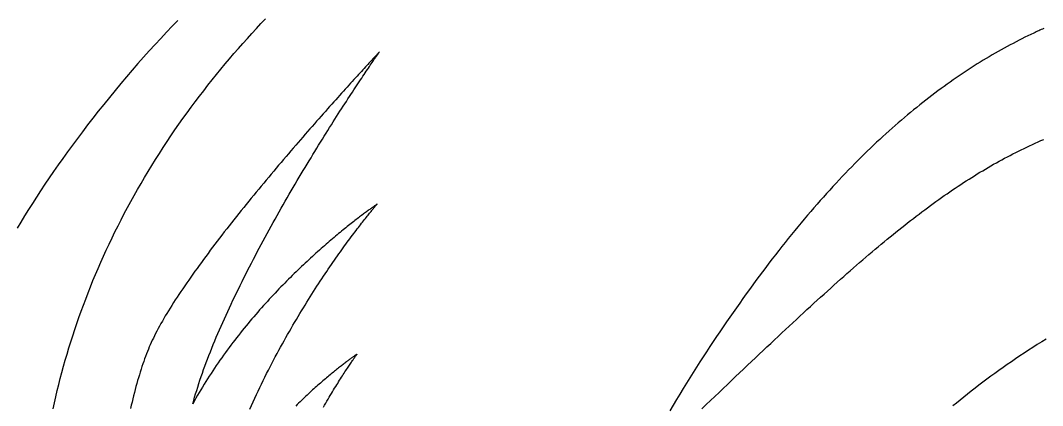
# Model space of a CAD drawing. Extents: x 5 to 105, y 2 to 136.
# Drawn here: x 62.51 to 74.37, y 87.31 to 91.78 of the extents above; entities that cross this region are included whole.
import ezdxf

# ---------------------------------------------------------------- set-up
doc = ezdxf.new("R2010")
doc.units = 0
doc.layers.get('0').update_dxf_attribs({"linetype": 'CONTINUOUS'})

msp = doc.modelspace()

# ---------------------------------------------------------------- linework, layer by layer
at = {"color": 7}
for points in [[(64.333, 91.7803, 0), (64.2672, 91.7117, 0), (64.2014, 91.6421, 0), (64.1355, 91.5715, 0), (64.0695, 91.4998, 0), (64.0035, 91.427, 0), (63.9375, 91.3531, 0), (63.8714, 91.2781, 0), (63.8053, 91.202, 0), (63.7393, 91.1249, 0), (63.6732, 91.0466, 0), (63.6071, 90.9671, 0), (63.541, 90.8866, 0)], [(64.0758, 90.1669, 0), (64.1198, 90.2362, 0), (64.1643, 90.3049, 0), (64.2093, 90.3731, 0), (64.2547, 90.4408, 0), (64.3007, 90.5079, 0), (64.3471, 90.5746, 0), (64.394, 90.6408, 0), (64.4412, 90.7064, 0), (64.489, 90.7716, 0), (64.5371, 90.8362, 0), (64.5856, 90.9004, 0), (64.6344, 90.964, 0), (64.6837, 91.0271, 0), (64.7333, 91.0897, 0), (64.7832, 91.1517, 0), (64.8335, 91.2133, 0), (64.884, 91.2743, 0), (64.9349, 91.3349, 0), (64.986, 91.3949, 0), (65.0374, 91.4544, 0), (65.089, 91.5133, 0), (65.1409, 91.5718, 0), (65.193, 91.6297, 0), (65.2454, 91.6871, 0), (65.2979, 91.744, 0), (65.3506, 91.8004, 0)], [(74.2684, 91.6338, 0), (74.2341, 91.6174, 0), (74.1997, 91.6008, 0), (74.1653, 91.584, 0), (74.1309, 91.5668, 0), (74.0965, 91.5494, 0), (74.062, 91.5317, 0), (74.0275, 91.5137, 0), (73.993, 91.4954, 0), (73.9585, 91.4768, 0), (73.9239, 91.4579, 0), (73.8893, 91.4388, 0), (73.8547, 91.4193, 0), (73.82, 91.3995, 0), (73.7854, 91.3795, 0), (73.7507, 91.3591, 0), (73.7159, 91.3384, 0), (73.6812, 91.3174, 0), (73.6464, 91.2961, 0), (73.6116, 91.2744, 0), (73.5767, 91.2525, 0), (73.5418, 91.2302, 0), (73.5069, 91.2076, 0), (73.472, 91.1847, 0), (73.437, 91.1614, 0), (73.402, 91.1378, 0), (73.367, 91.1139, 0), (73.3319, 91.0896, 0), (73.2968, 91.065, 0), (73.2617, 91.0401, 0), (73.2266, 91.0148, 0), (73.1914, 90.9891, 0), (73.1561, 90.9631, 0), (73.1209, 90.9367, 0), (73.0856, 90.91, 0), (73.0502, 90.883, 0), (73.0149, 90.8555, 0), (72.9795, 90.8277, 0), (72.944, 90.7995, 0), (72.9086, 90.771, 0), (72.8731, 90.7421, 0), (72.8375, 90.7128, 0), (72.8019, 90.6831, 0), (72.7663, 90.6531, 0), (72.7307, 90.6226, 0), (72.695, 90.5918, 0), (72.6592, 90.5606, 0), (72.6235, 90.529, 0), (72.5876, 90.497, 0), (72.5518, 90.4646, 0), (72.5159, 90.4318, 0), (72.48, 90.3986, 0), (72.444, 90.365, 0), (72.408, 90.331, 0), (72.3719, 90.2965, 0), (72.3358, 90.2617, 0), (72.2997, 90.2265, 0), (72.2635, 90.1908, 0), (72.2273, 90.1547, 0), (72.1911, 90.1182, 0), (72.1548, 90.0812, 0), (72.1184, 90.0439, 0), (72.082, 90.006, 0), (72.0456, 89.9678, 0), (72.0091, 89.9291, 0), (71.9726, 89.89, 0), (71.936, 89.8504, 0), (71.8994, 89.8104, 0), (71.8627, 89.77, 0), (71.826, 89.7291, 0), (71.7893, 89.6877, 0), (71.7525, 89.6459, 0), (71.7156, 89.6036, 0), (71.6787, 89.5609, 0), (71.6418, 89.5177, 0), (71.6048, 89.474, 0), (71.5678, 89.4299, 0), (71.5307, 89.3853, 0), (71.4936, 89.3402, 0), (71.4564, 89.2947, 0), (71.4191, 89.2486, 0), (71.3819, 89.2021, 0), (71.3445, 89.1551, 0), (71.3072, 89.1076, 0), (71.2697, 89.0596, 0), (71.2322, 89.0111, 0), (71.1947, 88.9622, 0), (71.1571, 88.9127, 0), (71.1195, 88.8627, 0), (71.0818, 88.8122, 0), (71.044, 88.7612, 0), (71.0062, 88.7097, 0), (70.9684, 88.6577, 0), (70.9305, 88.6052, 0), (70.8925, 88.5522, 0), (70.8545, 88.4986, 0), (70.8164, 88.4445, 0), (70.7783, 88.3899, 0), (70.7401, 88.3348, 0), (70.7019, 88.2791, 0), (70.6636, 88.2229, 0), (70.6253, 88.1662, 0), (70.5868, 88.1089, 0), (70.5484, 88.0511, 0), (70.5099, 87.9927, 0), (70.4713, 87.9338, 0), (70.4326, 87.8744, 0), (70.394, 87.8144, 0), (70.3552, 87.7538, 0), (70.3164, 87.6927, 0), (70.2775, 87.631, 0), (70.2386, 87.5688, 0), (70.1996, 87.506, 0), (70.1605, 87.4426, 0), (70.1214, 87.3786, 0), (70.0823, 87.3141, 0), (70.043, 87.249, 0)], [(74.3825, 91.6864, 0), (74.3682, 91.6799, 0), (74.354, 91.6735, 0), (74.3397, 91.6669, 0), (74.3255, 91.6604, 0), (74.3112, 91.6538, 0), (74.2969, 91.6472, 0), (74.2827, 91.6405, 0), (74.2684, 91.6338, 0)], [(66.6737, 91.4144, 0), (66.6733, 91.4139, 0), (66.672, 91.4126, 0), (66.67, 91.4105, 0), (66.6673, 91.4075, 0), (66.6637, 91.4037, 0), (66.6594, 91.3991, 0), (66.6543, 91.3937, 0), (66.6485, 91.3875, 0), (66.642, 91.3805, 0), (66.6348, 91.3728, 0), (66.6268, 91.3642, 0), (66.6182, 91.355, 0), (66.6089, 91.345, 0), (66.5989, 91.3342, 0), (66.5883, 91.3228, 0), (66.5771, 91.3106, 0), (66.5652, 91.2977, 0), (66.5526, 91.2841, 0), (66.5395, 91.2699, 0), (66.5258, 91.255, 0), (66.5115, 91.2394, 0), (66.4966, 91.2232, 0), (66.4811, 91.2064, 0), (66.4651, 91.1889, 0), (66.4486, 91.1708, 0), (66.4315, 91.1522, 0), (66.4139, 91.1329, 0), (66.3958, 91.113, 0), (66.3772, 91.0926, 0), (66.3582, 91.0716, 0), (66.3386, 91.05, 0), (66.3186, 91.0279, 0), (66.2982, 91.0053, 0), (66.2773, 90.9822, 0), (66.2559, 90.9585, 0), (66.2342, 90.9344, 0), (66.2121, 90.9098, 0), (66.1896, 90.8846, 0), (66.1667, 90.8591, 0), (66.1434, 90.833, 0), (66.1198, 90.8065, 0), (66.0958, 90.7796, 0), (66.0715, 90.7523, 0), (66.0469, 90.7245, 0), (66.0219, 90.6964, 0), (65.9967, 90.6678, 0), (65.9711, 90.6389, 0), (65.9453, 90.6096, 0), (65.9193, 90.5799, 0), (65.893, 90.5499, 0), (65.8664, 90.5195, 0), (65.8396, 90.4888, 0), (65.8126, 90.4578, 0), (65.7854, 90.4265, 0), (65.758, 90.3948, 0), (65.7304, 90.3629, 0), (65.7026, 90.3307, 0), (65.6747, 90.2983, 0), (65.6466, 90.2656, 0), (65.6184, 90.2326, 0), (65.59, 90.1994, 0), (65.5616, 90.166, 0), (65.533, 90.1324, 0), (65.5043, 90.0985, 0), (65.4756, 90.0645, 0), (65.4468, 90.0303, 0), (65.4179, 89.9959, 0), (65.389, 89.9613, 0), (65.36, 89.9266, 0), (65.3311, 89.8918, 0), (65.3021, 89.8568, 0), (65.2731, 89.8217, 0), (65.2441, 89.7865, 0), (65.2152, 89.7512, 0), (65.1863, 89.7158, 0), (65.1574, 89.6803, 0), (65.1286, 89.6448, 0), (65.0998, 89.6092, 0), (65.0712, 89.5736, 0), (65.0426, 89.5379, 0), (65.0141, 89.5022, 0), (64.9858, 89.4665, 0), (64.9575, 89.4308, 0), (64.9294, 89.3951, 0), (64.9015, 89.3594, 0), (64.8737, 89.3237, 0), (64.8461, 89.2881, 0), (64.8187, 89.2525, 0), (64.7914, 89.2169, 0), (64.7644, 89.1815, 0), (64.7376, 89.1461, 0), (64.711, 89.1108, 0), (64.6846, 89.0757, 0), (64.6586, 89.0406, 0), (64.6327, 89.0056, 0), (64.6072, 88.9708, 0), (64.5819, 88.9361, 0), (64.5569, 88.9016, 0), (64.5323, 88.8673, 0), (64.5079, 88.8331, 0), (64.4839, 88.7991, 0), (64.4603, 88.7653, 0), (64.437, 88.7317, 0), (64.414, 88.6983, 0), (64.3915, 88.6652, 0), (64.3693, 88.6322, 0), (64.3475, 88.5996, 0), (64.3262, 88.5672, 0), (64.3053, 88.535, 0), (64.2848, 88.5032, 0), (64.2647, 88.4716, 0), (64.2451, 88.4403, 0), (64.226, 88.4094, 0), (64.2074, 88.3787, 0), (64.1892, 88.3484, 0), (64.1716, 88.3185, 0), (64.1545, 88.2889, 0), (64.1379, 88.2596, 0), (64.1218, 88.2308, 0), (64.1063, 88.2023, 0), (64.0914, 88.1742, 0), (64.077, 88.1465, 0), (64.0632, 88.1193, 0), (64.05, 88.0924, 0), (64.0375, 88.066, 0), (64.0255, 88.0401, 0), (64.0142, 88.0146, 0)], [(64.5077, 87.329, 0), (64.5183, 87.3674, 0), (64.5294, 87.4061, 0), (64.5409, 87.4451, 0), (64.5529, 87.4843, 0), (64.5653, 87.5239, 0), (64.5782, 87.5637, 0), (64.5915, 87.6037, 0), (64.6052, 87.644, 0), (64.6193, 87.6846, 0), (64.6338, 87.7254, 0), (64.6487, 87.7664, 0), (64.664, 87.8076, 0), (64.6797, 87.849, 0), (64.6957, 87.8906, 0), (64.7121, 87.9323, 0), (64.7288, 87.9743, 0), (64.7459, 88.0164, 0), (64.7633, 88.0587, 0), (64.781, 88.1011, 0), (64.799, 88.1436, 0), (64.8174, 88.1862, 0), (64.836, 88.229, 0), (64.8549, 88.2719, 0), (64.8741, 88.3148, 0), (64.8935, 88.3579, 0), (64.9133, 88.401, 0), (64.9332, 88.4442, 0), (64.9534, 88.4874, 0), (64.9739, 88.5307, 0), (64.9945, 88.574, 0), (65.0154, 88.6173, 0), (65.0365, 88.6607, 0), (65.0577, 88.704, 0), (65.0792, 88.7474, 0), (65.1008, 88.7907, 0), (65.1227, 88.834, 0), (65.1446, 88.8773, 0), (65.1668, 88.9206, 0), (65.189, 88.9637, 0), (65.2114, 89.0069, 0), (65.234, 89.0499, 0), (65.2566, 89.0929, 0), (65.2794, 89.1357, 0), (65.3022, 89.1785, 0), (65.3252, 89.2212, 0), (65.3482, 89.2637, 0), (65.3713, 89.3061, 0), (65.3945, 89.3484, 0), (65.4177, 89.3905, 0), (65.441, 89.4325, 0), (65.4643, 89.4743, 0), (65.4876, 89.5159, 0), (65.511, 89.5573, 0), (65.5343, 89.5985, 0), (65.5577, 89.6395, 0), (65.5811, 89.6803, 0), (65.6044, 89.7209, 0), (65.6277, 89.7612, 0), (65.651, 89.8013, 0), (65.6743, 89.8411, 0), (65.6975, 89.8807, 0), (65.7206, 89.92, 0), (65.7437, 89.959, 0), (65.7667, 89.9977, 0), (65.7896, 90.036, 0), (65.8124, 90.0741, 0), (65.8351, 90.1119, 0), (65.8577, 90.1493, 0), (65.8801, 90.1864, 0), (65.9025, 90.2231, 0), (65.9247, 90.2594, 0), (65.9467, 90.2954, 0), (65.9686, 90.331, 0), (65.9904, 90.3662, 0), (66.0119, 90.401, 0), (66.0333, 90.4354, 0), (66.0545, 90.4694, 0), (66.0755, 90.5029, 0), (66.0963, 90.536, 0), (66.1168, 90.5686, 0), (66.1371, 90.6008, 0), (66.1572, 90.6325, 0), (66.1771, 90.6637, 0), (66.1967, 90.6945, 0), (66.216, 90.7247, 0), (66.2351, 90.7544, 0), (66.2538, 90.7837, 0), (66.2723, 90.8123, 0), (66.2905, 90.8405, 0), (66.3084, 90.8681, 0), (66.326, 90.8951, 0), (66.3432, 90.9216, 0), (66.3601, 90.9474, 0), (66.3767, 90.9727, 0), (66.3929, 90.9974, 0), (66.4088, 91.0215, 0), (66.4243, 91.045, 0), (66.4394, 91.0679, 0), (66.4541, 91.0901, 0), (66.4684, 91.1116, 0), (66.4824, 91.1326, 0), (66.4959, 91.1528, 0), (66.509, 91.1724, 0), (66.5216, 91.1913, 0), (66.5338, 91.2095, 0), (66.5456, 91.227, 0), (66.5569, 91.2437, 0), (66.5678, 91.2598, 0), (66.5782, 91.2751, 0), (66.588, 91.2897, 0), (66.5974, 91.3035, 0), (66.6063, 91.3166, 0), (66.6147, 91.3288, 0), (66.6226, 91.3404, 0), (66.6299, 91.3511, 0), (66.6367, 91.361, 0), (66.643, 91.3701, 0), (66.6487, 91.3784, 0), (66.6539, 91.3858, 0), (66.6584, 91.3924, 0), (66.6624, 91.3982, 0), (66.6658, 91.4031, 0), (66.6686, 91.4071, 0), (66.6708, 91.4103, 0), (66.6724, 91.4125, 0), (66.6733, 91.4139, 0), (66.6737, 91.4144, 0)], [(63.541, 90.8866, 0), (63.4756, 90.8057, 0), (63.4115, 90.7255, 0), (63.3488, 90.6457, 0), (63.2873, 90.5666, 0), (63.2272, 90.4879, 0), (63.1683, 90.4098, 0), (63.1107, 90.3322, 0), (63.0543, 90.2551, 0), (62.9992, 90.1786, 0), (62.9453, 90.1025, 0), (62.8926, 90.027, 0), (62.8411, 89.9519, 0), (62.7907, 89.8773, 0), (62.7416, 89.8032, 0), (62.6935, 89.7295, 0), (62.6467, 89.6564, 0), (62.6009, 89.5836, 0), (62.5562, 89.5113, 0), (62.5127, 89.4395, 0), (62.4702, 89.3681, 0)], [(70.4165, 87.2713, 0), (70.4667, 87.3195, 0), (70.5165, 87.3671, 0), (70.5659, 87.4144, 0), (70.6148, 87.4612, 0), (70.6633, 87.5076, 0), (70.7114, 87.5535, 0), (70.7591, 87.599, 0), (70.8064, 87.6441, 0), (70.8533, 87.6887, 0), (70.8998, 87.733, 0), (70.9459, 87.7768, 0), (70.9916, 87.8201, 0), (71.037, 87.8631, 0), (71.0819, 87.9056, 0), (71.1265, 87.9478, 0), (71.1708, 87.9895, 0), (71.2146, 88.0308, 0), (71.2582, 88.0717, 0), (71.3013, 88.1122, 0), (71.3442, 88.1523, 0), (71.3867, 88.192, 0), (71.4289, 88.2313, 0), (71.4707, 88.2702, 0), (71.5122, 88.3088, 0), (71.5534, 88.3469, 0), (71.5943, 88.3847, 0), (71.6349, 88.422, 0), (71.6752, 88.459, 0), (71.7152, 88.4956, 0), (71.7549, 88.5318, 0), (71.7943, 88.5677, 0), (71.8334, 88.6032, 0), (71.8723, 88.6383, 0), (71.9109, 88.673, 0), (71.9492, 88.7074, 0), (71.9873, 88.7414, 0), (72.0251, 88.7751, 0), (72.0627, 88.8084, 0), (72.1, 88.8414, 0), (72.1371, 88.874, 0), (72.1739, 88.9062, 0), (72.2105, 88.9381, 0), (72.2469, 88.9697, 0), (72.2831, 89.0009, 0), (72.3191, 89.0318, 0), (72.3548, 89.0623, 0), (72.3904, 89.0925, 0), (72.4258, 89.1224, 0), (72.4609, 89.1519, 0), (72.4959, 89.1811, 0), (72.5307, 89.21, 0), (72.5654, 89.2386, 0), (72.5998, 89.2669, 0), (72.6341, 89.2948, 0), (72.6682, 89.3224, 0), (72.7022, 89.3497, 0), (72.736, 89.3767, 0), (72.7697, 89.4034, 0), (72.8033, 89.4297, 0), (72.8367, 89.4558, 0), (72.8699, 89.4816, 0), (72.9031, 89.5071, 0), (72.9361, 89.5323, 0), (72.969, 89.5571, 0), (73.0018, 89.5817, 0), (73.0346, 89.606, 0), (73.0672, 89.6301, 0), (73.0997, 89.6538, 0), (73.1321, 89.6773, 0), (73.1645, 89.7004, 0), (73.1967, 89.7234, 0), (73.2289, 89.746, 0), (73.261, 89.7683, 0), (73.2931, 89.7904, 0), (73.3251, 89.8123, 0), (73.3571, 89.8338, 0), (73.389, 89.8551, 0), (73.4209, 89.8761, 0), (73.4527, 89.8969, 0), (73.4845, 89.9175, 0), (73.5163, 89.9377, 0), (73.548, 89.9578, 0), (73.5798, 89.9775, 0), (73.6115, 89.9971, 0), (73.6432, 90.0164, 0), (73.675, 90.0354, 0), (73.7067, 90.0542, 0), (73.7385, 90.0728, 0), (73.7702, 90.0912, 0), (73.802, 90.1093, 0), (73.8338, 90.1272, 0), (73.8657, 90.1449, 0), (73.8975, 90.1623, 0), (73.9294, 90.1795, 0), (73.9614, 90.1966, 0), (73.9934, 90.2134, 0), (74.0255, 90.2299, 0), (74.0577, 90.2463, 0), (74.0899, 90.2625, 0), (74.1221, 90.2784, 0), (74.1545, 90.2942, 0), (74.1869, 90.3097, 0), (74.2195, 90.3251, 0), (74.2521, 90.3403, 0), (74.2848, 90.3552, 0), (74.3176, 90.37, 0), (74.3506, 90.3846, 0), (74.3836, 90.399, 0)], [(62.8874, 87.2705, 0), (62.9027, 87.3409, 0), (62.9187, 87.4114, 0), (62.9354, 87.4819, 0), (62.9527, 87.5525, 0), (62.9707, 87.6232, 0), (62.9893, 87.6939, 0), (63.0086, 87.7647, 0), (63.0285, 87.8356, 0), (63.0491, 87.9065, 0), (63.0704, 87.9774, 0), (63.0923, 88.0484, 0), (63.1149, 88.1194, 0), (63.1382, 88.1904, 0), (63.1622, 88.2614, 0), (63.1868, 88.3325, 0), (63.2121, 88.4035, 0), (63.2381, 88.4746, 0), (63.2648, 88.5456, 0), (63.2922, 88.6167, 0), (63.3203, 88.6877, 0), (63.3491, 88.7587, 0), (63.3786, 88.8297, 0), (63.4088, 88.9007, 0), (63.4397, 88.9716, 0), (63.4713, 89.0425, 0), (63.5036, 89.1133, 0), (63.5367, 89.1841, 0), (63.5704, 89.2549, 0), (63.6049, 89.3255, 0), (63.6401, 89.3961, 0), (63.676, 89.4667, 0), (63.7127, 89.5371, 0), (63.75, 89.6075, 0), (63.7882, 89.6778, 0), (63.827, 89.748, 0), (63.8666, 89.8181, 0), (63.9069, 89.8881, 0), (63.948, 89.958, 0), (63.9899, 90.0278, 0), (64.0325, 90.0974, 0), (64.0758, 90.1669, 0)], [(66.6463, 89.6459, 0), (66.646, 89.6457, 0), (66.6453, 89.6452, 0), (66.644, 89.6444, 0), (66.6423, 89.6432, 0), (66.64, 89.6417, 0), (66.6373, 89.6398, 0), (66.6341, 89.6376, 0), (66.6305, 89.6351, 0), (66.6263, 89.6322, 0), (66.6218, 89.629, 0), (66.6167, 89.6255, 0), (66.6112, 89.6217, 0), (66.6053, 89.6175, 0), (66.599, 89.613, 0), (66.5922, 89.6082, 0), (66.585, 89.603, 0), (66.5773, 89.5976, 0), (66.5693, 89.5918, 0), (66.5609, 89.5857, 0), (66.552, 89.5793, 0), (66.5428, 89.5725, 0), (66.5331, 89.5655, 0), (66.5231, 89.5581, 0), (66.5127, 89.5505, 0), (66.502, 89.5425, 0), (66.4909, 89.5342, 0), (66.4794, 89.5256, 0), (66.4675, 89.5167, 0), (66.4553, 89.5074, 0), (66.4428, 89.4979, 0), (66.43, 89.4881, 0), (66.4168, 89.478, 0), (66.4032, 89.4675, 0), (66.3894, 89.4568, 0), (66.3752, 89.4458, 0), (66.3608, 89.4345, 0), (66.346, 89.4229, 0), (66.331, 89.4109, 0), (66.3156, 89.3987, 0), (66.3, 89.3863, 0), (66.2841, 89.3735, 0), (66.2679, 89.3604, 0), (66.2514, 89.347, 0), (66.2347, 89.3334, 0), (66.2178, 89.3194, 0), (66.2005, 89.3052, 0), (66.1831, 89.2907, 0), (66.1654, 89.276, 0), (66.1474, 89.2609, 0), (66.1293, 89.2456, 0), (66.1109, 89.2299, 0), (66.0923, 89.214, 0), (66.0735, 89.1979, 0), (66.0545, 89.1814, 0), (66.0353, 89.1647, 0), (66.0159, 89.1477, 0), (65.9963, 89.1305, 0), (65.9765, 89.113, 0), (65.9566, 89.0952, 0), (65.9365, 89.0771, 0), (65.9162, 89.0588, 0), (65.8958, 89.0402, 0), (65.8752, 89.0214, 0), (65.8545, 89.0023, 0), (65.8336, 88.9829, 0), (65.8126, 88.9633, 0), (65.7915, 88.9434, 0), (65.7702, 88.9232, 0), (65.7489, 88.9029, 0), (65.7274, 88.8822, 0), (65.7058, 88.8613, 0), (65.6841, 88.8402, 0), (65.6624, 88.8188, 0), (65.6405, 88.7971, 0), (65.6185, 88.7752, 0), (65.5965, 88.7531, 0), (65.5744, 88.7307, 0), (65.5523, 88.7081, 0), (65.5301, 88.6852, 0), (65.5078, 88.6621, 0), (65.4855, 88.6388, 0), (65.4631, 88.6152, 0), (65.4407, 88.5914, 0), (65.4183, 88.5673, 0), (65.3958, 88.5431, 0), (65.3734, 88.5185, 0), (65.3509, 88.4938, 0), (65.3284, 88.4688, 0), (65.3059, 88.4436, 0), (65.2834, 88.4182, 0), (65.261, 88.3925, 0), (65.2385, 88.3666, 0), (65.2161, 88.3405, 0), (65.1937, 88.3142, 0), (65.1713, 88.2876, 0), (65.149, 88.2609, 0), (65.1267, 88.2339, 0), (65.1044, 88.2067, 0), (65.0823, 88.1792, 0), (65.0601, 88.1516, 0), (65.0381, 88.1238, 0), (65.0161, 88.0957, 0), (64.9942, 88.0674, 0), (64.9724, 88.0389, 0), (64.9507, 88.0102, 0), (64.9291, 87.9813, 0), (64.9075, 87.9522, 0), (64.8861, 87.9229, 0), (64.8648, 87.8934, 0), (64.8437, 87.8637, 0), (64.8226, 87.8338, 0), (64.8017, 87.8037, 0), (64.7809, 87.7734, 0), (64.7603, 87.7429, 0), (64.7398, 87.7122, 0), (64.7195, 87.6813, 0), (64.6993, 87.6502, 0), (64.6793, 87.6189, 0), (64.6595, 87.5875, 0), (64.6398, 87.5558, 0), (64.6203, 87.524, 0), (64.601, 87.4919, 0), (64.582, 87.4597, 0), (64.5631, 87.4273, 0), (64.5444, 87.3947, 0), (64.5259, 87.362, 0), (64.5077, 87.329, 0)], [(65.1687, 87.2674, 0), (65.1878, 87.3098, 0), (65.207, 87.3519, 0), (65.2263, 87.3938, 0), (65.2458, 87.4354, 0), (65.2654, 87.4767, 0), (65.285, 87.5178, 0), (65.3048, 87.5585, 0), (65.3247, 87.599, 0), (65.3446, 87.6392, 0), (65.3646, 87.6791, 0), (65.3847, 87.7187, 0), (65.4049, 87.758, 0), (65.4251, 87.797, 0), (65.4453, 87.8357, 0), (65.4656, 87.8741, 0), (65.486, 87.9121, 0), (65.5063, 87.9499, 0), (65.5267, 87.9873, 0), (65.5471, 88.0244, 0), (65.5675, 88.0612, 0), (65.588, 88.0976, 0), (65.6084, 88.1337, 0), (65.6288, 88.1695, 0), (65.6492, 88.2049, 0), (65.6695, 88.24, 0), (65.6899, 88.2748, 0), (65.7102, 88.3092, 0), (65.7304, 88.3432, 0), (65.7506, 88.3769, 0), (65.7708, 88.4102, 0), (65.7909, 88.4432, 0), (65.8109, 88.4758, 0), (65.8308, 88.508, 0), (65.8507, 88.5398, 0), (65.8705, 88.5713, 0), (65.8901, 88.6024, 0), (65.9097, 88.6331, 0), (65.9292, 88.6634, 0), (65.9485, 88.6933, 0), (65.9677, 88.7229, 0), (65.9868, 88.752, 0), (66.0058, 88.7807, 0), (66.0246, 88.809, 0), (66.0433, 88.837, 0), (66.0618, 88.8645, 0), (66.0801, 88.8916, 0), (66.0983, 88.9182, 0), (66.1163, 88.9445, 0), (66.1341, 88.9703, 0), (66.1517, 88.9957, 0), (66.1692, 89.0207, 0), (66.1864, 89.0452, 0), (66.2034, 89.0693, 0), (66.2202, 89.093, 0), (66.2368, 89.1162, 0), (66.2532, 89.139, 0), (66.2693, 89.1613, 0), (66.2852, 89.1831, 0), (66.3008, 89.2045, 0), (66.3162, 89.2255, 0), (66.3313, 89.246, 0), (66.3462, 89.266, 0), (66.3607, 89.2855, 0), (66.375, 89.3045, 0), (66.389, 89.3231, 0), (66.4027, 89.3412, 0), (66.4161, 89.3588, 0), (66.4292, 89.376, 0), (66.442, 89.3926, 0), (66.4545, 89.4087, 0), (66.4666, 89.4243, 0), (66.4784, 89.4395, 0), (66.4899, 89.4541, 0), (66.501, 89.4682, 0), (66.5117, 89.4818, 0), (66.5221, 89.4949, 0), (66.5322, 89.5075, 0), (66.5418, 89.5195, 0), (66.5511, 89.5311, 0), (66.56, 89.5421, 0), (66.5685, 89.5525, 0), (66.5766, 89.5624, 0), (66.5842, 89.5718, 0), (66.5915, 89.5807, 0), (66.5983, 89.589, 0), (66.6048, 89.5967, 0), (66.6107, 89.6039, 0), (66.6163, 89.6106, 0), (66.6214, 89.6166, 0), (66.626, 89.6221, 0), (66.6302, 89.6271, 0), (66.6339, 89.6315, 0), (66.6372, 89.6353, 0), (66.6399, 89.6385, 0), (66.6422, 89.6412, 0), (66.644, 89.6432, 0), (66.6453, 89.6447, 0), (66.646, 89.6456, 0), (66.6463, 89.6459, 0)], [(64.0142, 88.0146, 0), (64.0032, 87.989, 0), (63.9923, 87.9627, 0), (63.9814, 87.9358, 0), (63.9707, 87.9082, 0), (63.96, 87.88, 0), (63.9494, 87.8511, 0), (63.9388, 87.8216, 0), (63.9284, 87.7915, 0), (63.9181, 87.7608, 0), (63.9078, 87.7295, 0), (63.8977, 87.6977, 0), (63.8877, 87.6652, 0), (63.8778, 87.6322, 0), (63.868, 87.5987, 0), (63.8583, 87.5646, 0), (63.8487, 87.5299, 0), (63.8393, 87.4948, 0), (63.83, 87.4591, 0), (63.8209, 87.423, 0), (63.8119, 87.3863, 0), (63.803, 87.3492, 0), (63.7943, 87.3116, 0), (63.7857, 87.2736, 0)], [(74.412, 88.0801, 0), (74.3599, 88.0481, 0), (74.3082, 88.0158, 0), (74.257, 87.9833, 0), (74.2062, 87.9505, 0), (74.1558, 87.9176, 0), (74.1059, 87.8845, 0), (74.0564, 87.8512, 0), (74.0074, 87.8177, 0), (73.9588, 87.7841, 0), (73.9106, 87.7503, 0), (73.863, 87.7164, 0), (73.8157, 87.6824, 0), (73.7689, 87.6482, 0), (73.7226, 87.614, 0), (73.6768, 87.5797, 0), (73.6314, 87.5453, 0), (73.5865, 87.5109, 0), (73.542, 87.4764, 0), (73.4981, 87.4419, 0), (73.4546, 87.4073, 0), (73.4115, 87.3728, 0), (73.369, 87.3382, 0), (73.327, 87.3037, 0)], [(66.4133, 87.9048, 0), (66.4131, 87.9047, 0), (66.4125, 87.9043, 0), (66.4115, 87.9036, 0), (66.4101, 87.9027, 0), (66.4084, 87.9015, 0), (66.4062, 87.9, 0), (66.4037, 87.8982, 0), (66.4008, 87.8962, 0), (66.3975, 87.894, 0), (66.3939, 87.8914, 0), (66.3899, 87.8886, 0), (66.3856, 87.8856, 0), (66.3809, 87.8823, 0), (66.3759, 87.8787, 0), (66.3705, 87.8748, 0), (66.3648, 87.8707, 0), (66.3588, 87.8664, 0), (66.3524, 87.8618, 0), (66.3458, 87.8569, 0), (66.3388, 87.8518, 0), (66.3315, 87.8464, 0), (66.3238, 87.8408, 0), (66.3159, 87.8349, 0), (66.3077, 87.8287, 0), (66.2992, 87.8223, 0), (66.2904, 87.8157, 0), (66.2813, 87.8088, 0), (66.272, 87.8017, 0), (66.2623, 87.7943, 0), (66.2524, 87.7866, 0), (66.2422, 87.7787, 0), (66.2318, 87.7706, 0), (66.2211, 87.7622, 0), (66.2101, 87.7536, 0), (66.1989, 87.7447, 0), (66.1875, 87.7356, 0), (66.1758, 87.7263, 0), (66.1639, 87.7167, 0), (66.1518, 87.7068, 0), (66.1394, 87.6967, 0), (66.1268, 87.6864, 0), (66.114, 87.6759, 0), (66.1009, 87.6651, 0), (66.0877, 87.654, 0), (66.0743, 87.6428, 0), (66.0606, 87.6312, 0), (66.0468, 87.6195, 0), (66.0328, 87.6075, 0), (66.0186, 87.5953, 0), (66.0042, 87.5829, 0), (65.9896, 87.5702, 0), (65.9749, 87.5573, 0), (65.96, 87.5441, 0), (65.945, 87.5308, 0), (65.9297, 87.5172, 0), (65.9144, 87.5034, 0), (65.8988, 87.4893, 0), (65.8832, 87.475, 0), (65.8674, 87.4605, 0), (65.8514, 87.4458, 0), (65.8354, 87.4308, 0), (65.8192, 87.4157, 0), (65.8029, 87.4002, 0), (65.7864, 87.3846, 0), (65.7699, 87.3688, 0), (65.7532, 87.3527, 0), (65.7365, 87.3364, 0), (65.7196, 87.3199, 0), (65.7026, 87.3032, 0)], [(66.0235, 87.2906, 0), (66.0373, 87.3143, 0), (66.0509, 87.3376, 0), (66.0644, 87.3605, 0), (66.0777, 87.383, 0), (66.0908, 87.4051, 0), (66.1038, 87.4268, 0), (66.1166, 87.448, 0), (66.1293, 87.4689, 0), (66.1417, 87.4893, 0), (66.1539, 87.5092, 0), (66.166, 87.5288, 0), (66.1778, 87.5479, 0), (66.1894, 87.5665, 0), (66.2008, 87.5847, 0), (66.212, 87.6025, 0), (66.223, 87.6198, 0), (66.2337, 87.6366, 0), (66.2441, 87.653, 0), (66.2543, 87.6689, 0), (66.2643, 87.6843, 0), (66.274, 87.6992, 0), (66.2834, 87.7137, 0), (66.2926, 87.7276, 0), (66.3014, 87.7411, 0), (66.31, 87.7541, 0), (66.3183, 87.7665, 0), (66.3263, 87.7785, 0), (66.3339, 87.7899, 0), (66.3413, 87.8009, 0), (66.3483, 87.8113, 0), (66.3551, 87.8212, 0), (66.3614, 87.8305, 0), (66.3675, 87.8394, 0), (66.3732, 87.8477, 0), (66.3785, 87.8554, 0), (66.3835, 87.8626, 0), (66.3881, 87.8693, 0), (66.3924, 87.8754, 0), (66.3963, 87.8809, 0), (66.3998, 87.8859, 0), (66.4029, 87.8903, 0), (66.4056, 87.8941, 0), (66.4079, 87.8974, 0), (66.4099, 87.9, 0), (66.4113, 87.9021, 0), (66.4124, 87.9036, 0), (66.4131, 87.9045, 0), (66.4133, 87.9048, 0)]]:
    msp.add_polyline3d(points, dxfattribs=at)

doc.saveas('drawing.dxf')
